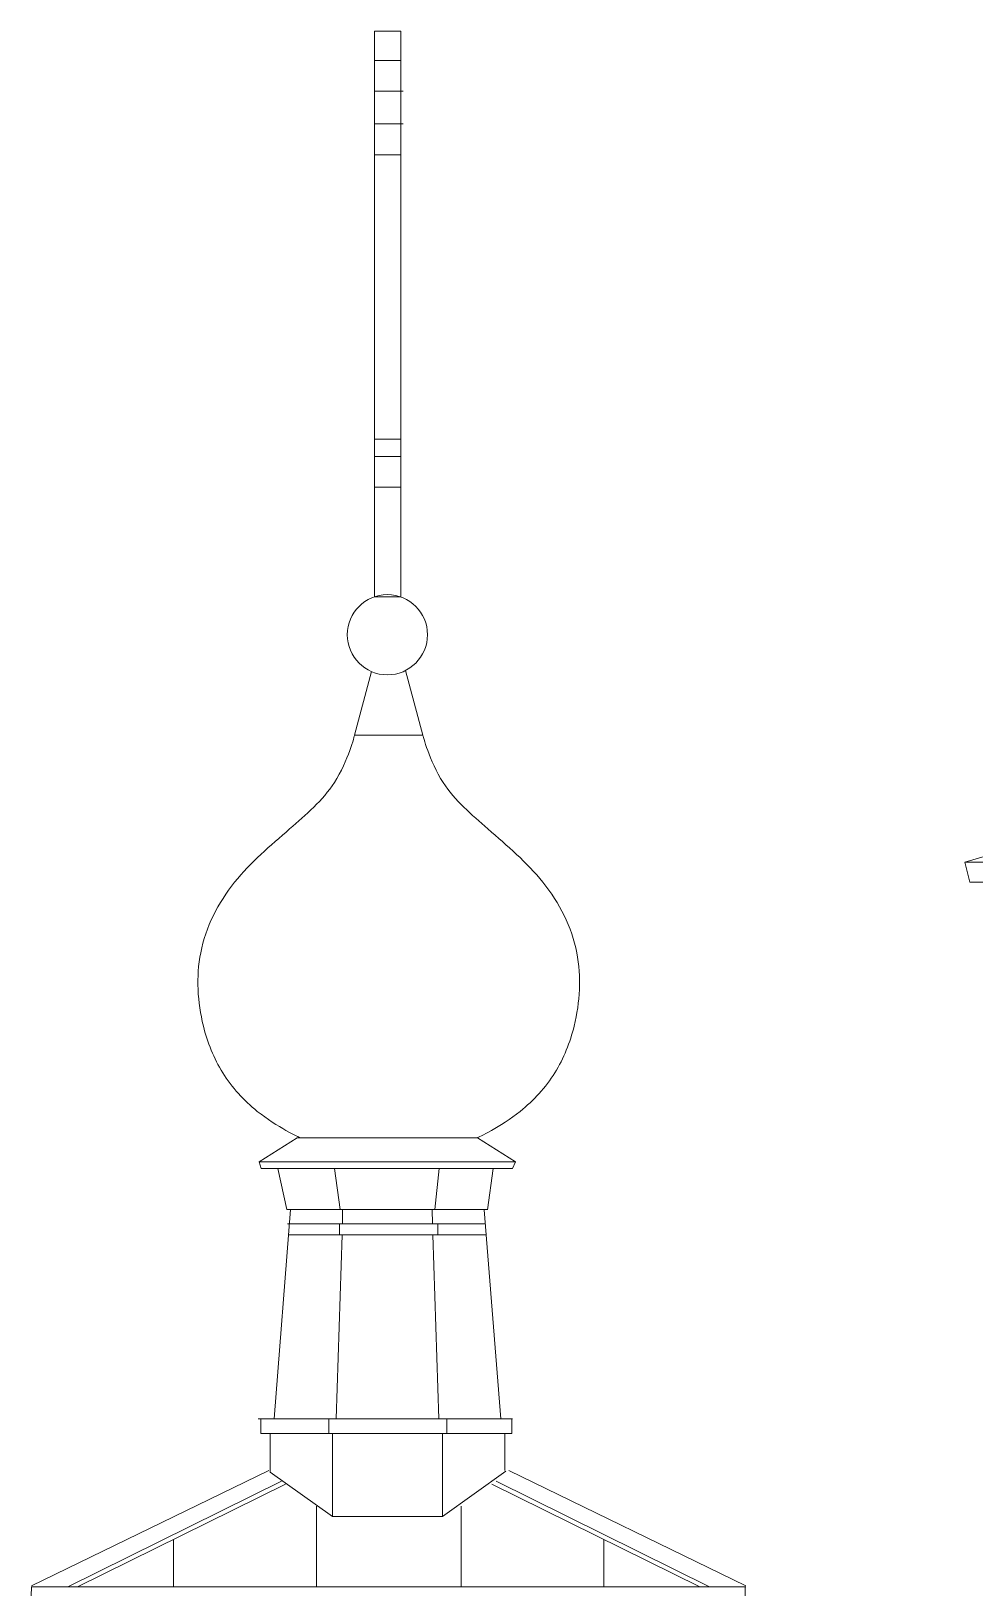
# Model space of a CAD drawing. Header units: millimetres. Extents: x 2399 to 111977, y 1313 to 59551.
# Drawn here: x 89695 to 92001, y 41878 to 45684 of the extents above; entities that cross this region are included whole.
import ezdxf

# ---------------------------------------------------------------- set-up
doc = ezdxf.new("R2010")
doc.units = ezdxf.units.MM
doc.layers.add('main line', color=7, linetype='Continuous', lineweight=13)

msp = doc.modelspace()

# ---------------------------------------------------------------- linework, layer by layer
at = {"layer": 'main line', "color": 7, "linetype": 'Continuous', "lineweight": 13}
for p, q in [((90534.0861, 45683.5897), (90598.7839, 45683.5897)), ((90534.0861, 44301.1658), (90534.0861, 45683.5897)), ((90598.7839, 45683.5897), (90598.7839, 44301.1658)), ((90598.7839, 45612.1568), (90534.0861, 45612.1568)), ((90604.4588, 45537.1741), (90534.0861, 45537.1741)), ((90604.4588, 45456.7579), (90534.0861, 45456.7579)), ((90598.7839, 45381.7752), (90534.0861, 45381.7752)), ((90598.7839, 44687.1027), (90534.0861, 44687.1027)), ((90598.7839, 44644.5401), (90534.0861, 44644.5401)), ((90598.7839, 44569.3763), (90534.0861, 44569.3763)), ((90598.7839, 44301.1658), (90534.0861, 44301.1658)), ((90485.648, 43963.7617), (90526.8246, 44119.0372)), ((90652.6445, 43963.7617), (90610.3393, 44121.6467)), ((93486.385, 44099.7524), (91976.5346, 43653.0779)), ((90652.6445, 43963.7617), (90485.648, 43963.7617)), ((95624.6241, 43653.0779), (91976.5346, 43653.0779)), ((91976.5346, 43653.0779), (91989.4394, 43604.6554)), ((95590.3616, 43604.6554), (91989.4394, 43604.6554)), ((90345.4939, 42979.9798), (90252.3479, 42921.3939)), ((90786.135, 42979.9798), (90345.4939, 42979.9798)), ((90786.135, 42979.9798), (90878.9484, 42921.3939)), ((90878.9484, 42921.3939), (90252.3479, 42921.3939)), ((90257.6889, 42904.4123), (90252.3479, 42921.3939)), ((90871.4008, 42904.4123), (90257.6889, 42904.4123)), ((90320.1122, 42804.8157), (90297.6679, 42904.4123)), ((90450.108, 42804.8157), (90436.8011, 42904.4123)), ((90681.7623, 42804.8157), (90692.721, 42904.4123)), ((90824.408, 42904.4123), (90810.3803, 42803.4129)), ((90878.9484, 42921.3939), (90871.4008, 42904.4123)), ((90329.1076, 42804.7899), (90289.4795, 42292.9192)), ((90320.1122, 42804.8157), (90810.3803, 42804.8157)), ((90456.2882, 42769.3097), (90456.2882, 42804.8157)), ((90676.3451, 42769.3097), (90675.1919, 42804.8157)), ((90802.6481, 42803.435), (90842.9951, 42292.9192)), ((90805.3451, 42769.3097), (90321.836, 42769.3097)), ((90807.4493, 42742.6842), (90324.2994, 42742.6842)), ((90440.8152, 42292.9192), (90455.4234, 42742.6842)), ((90448.5425, 42742.6842), (90448.5425, 42769.3097)), ((90691.8181, 42292.9192), (90677.2099, 42742.6842)), ((90688.8072, 42742.6842), (90688.8072, 42769.3097)), ((90871.6819, 42292.9192), (90250.0196, 42292.9192)), ((90256.5121, 42257.2102), (90256.5121, 42292.9192)), ((90422.9638, 42257.2102), (90422.9638, 42292.9192)), ((90710.8108, 42257.2102), (90710.8108, 42292.9192)), ((90870.0588, 42257.2102), (90870.0588, 42291.2961)), ((90870.0588, 42257.2102), (90256.5121, 42257.2102)), ((90279.3923, 42162.6246), (90279.3923, 42257.2102)), ((90431.3374, 42054.2034), (90431.3374, 42257.2102)), ((90700.2916, 42054.2034), (90700.2916, 42257.2102)), ((90852.9547, 42166.8987), (90852.9547, 42257.2102)), ((89696.1683, 41884.8507), (90275.806, 42166.8987)), ((89785.0559, 41882.6602), (90306.7764, 42141.0206)), ((90317.1135, 42133.646), (89808.7004, 41882.6602)), ((90431.3374, 42054.2034), (90279.3923, 42162.6246)), ((90855.5962, 42164.9998), (90700.2916, 42054.2034)), ((90821.1789, 42133.646), (91329.592, 41882.6602)), ((91353.2365, 41882.6602), (90831.516, 42141.0206)), ((91442.1241, 41884.8507), (90862.4864, 42166.8987)), ((90392.5333, 42079.8405), (90392.5333, 41882.6602)), ((90745.7591, 42079.8405), (90745.7591, 41882.6602)), ((90700.2916, 42054.2034), (90431.3374, 42054.2034)), ((90043.4711, 41998.5583), (90043.4711, 41882.6602)), ((91094.8213, 41998.5583), (91094.8213, 41882.6602)), ((89695.2237, 41860.7736), (89696.1683, 41882.6602)), ((91442.1241, 41882.6602), (89696.1683, 41882.6602)), ((91440.1457, 41860.7736), (91440.1457, 41882.6602))]:
    msp.add_line(p, q, dxfattribs=at)
msp.add_circle((90565.8145, 44208.9122), 97.9679, dxfattribs=at)
for points in [[(90352.1574, 42979.9798), (90352.1574, 42979.9798), (90295.7346, 43005.9363), (90247.8938, 43044.4126), (90214.7927, 43071.0344), (90185.7341, 43102.5751), (90163.3189, 43138.6741), (90141.4453, 43173.9008), (90125.9567, 43212.5793), (90116.1234, 43252.9092), (90101.8091, 43311.617), (90097.8796, 43372.5689), (90109.5379, 43431.8133), (90122.0338, 43495.3138), (90152.1869, 43553.4862), (90192.5486, 43604.1334), (90231.5106, 43653.0242), (90279.725, 43693.4255), (90326.8913, 43734.5248), (90366.6754, 43769.1916), (90407.5449, 43803.59), (90436.2093, 43847.7942), (90470.6668, 43900.9319), (90485.648, 43963.7617), (90485.648, 43963.7617)], [(90786.135, 42979.9798), (90786.135, 42979.9798), (90842.5578, 43005.9363), (90890.3986, 43044.4126), (90923.4997, 43071.0344), (90952.5583, 43102.5751), (90974.9735, 43138.6741), (90996.8471, 43173.9008), (91012.3357, 43212.5793), (91022.169, 43252.9092), (91036.4833, 43311.617), (91040.4128, 43372.5689), (91028.7545, 43431.8133), (91016.2586, 43495.3138), (90986.1055, 43553.4862), (90945.7438, 43604.1334), (90906.7819, 43653.0242), (90858.5674, 43693.4255), (90811.4011, 43734.5248), (90771.617, 43769.1916), (90730.7475, 43803.59), (90702.0831, 43847.7942), (90667.6256, 43900.9319), (90652.6445, 43963.7617), (90652.6445, 43963.7617)]]:
    msp.add_open_spline(points, degree=3, knots=[0, 0, 0, 0, 1, 1, 1, 2, 2, 2, 3, 3, 3, 4, 4, 4, 5, 5, 5, 6, 6, 6, 7, 7, 7, 8, 8, 8, 8], dxfattribs=at)

doc.saveas('drawing.dxf')
